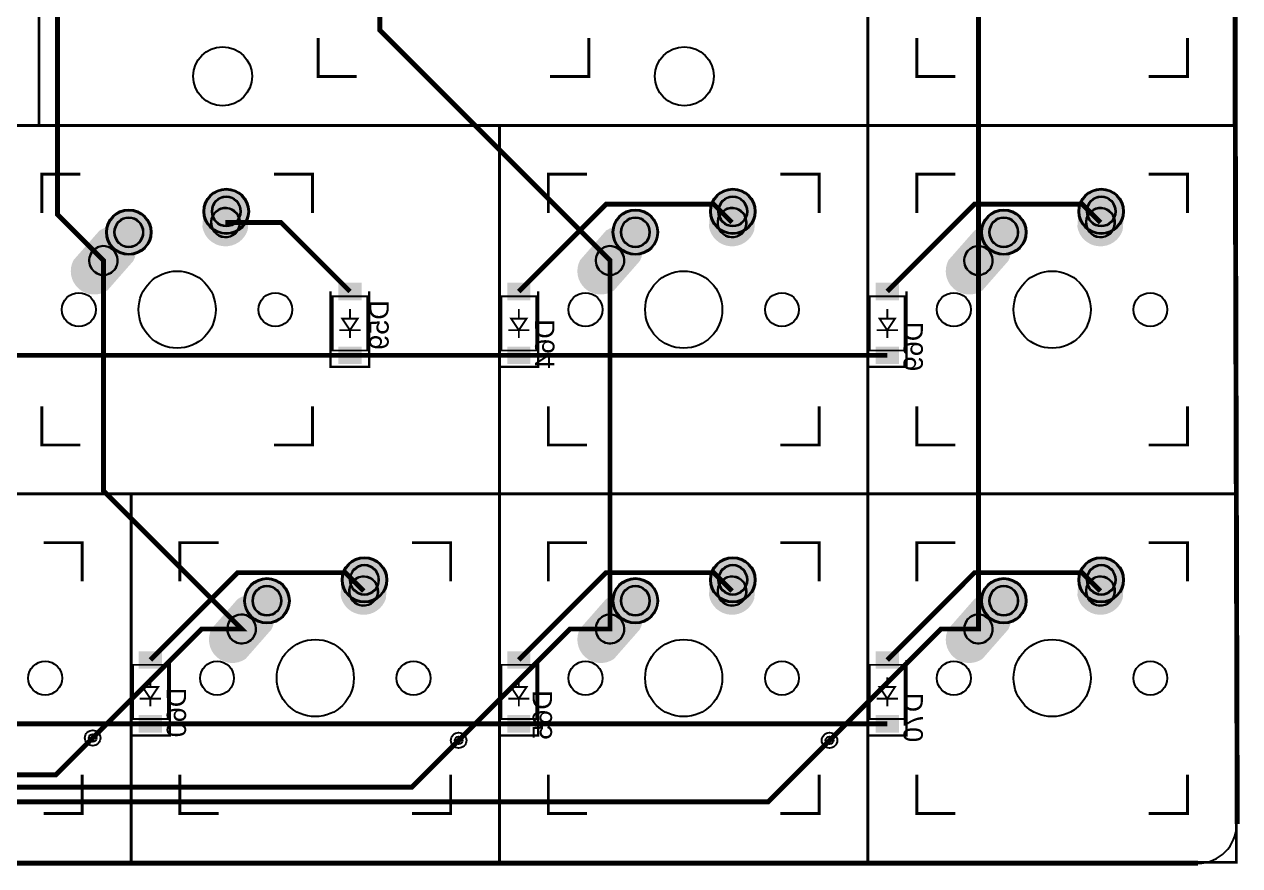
# Model space of a CAD drawing. Header units: millimetres. Extents: x 54 to 360, y -175 to -73.
# Drawn here: x 296.7 to 359.5, y -174.9 to -131.4 of the extents above; entities that cross this region are included whole.
import ezdxf

# ---------------------------------------------------------------- set-up
doc = ezdxf.new("R2010")
doc.units = ezdxf.units.MM
for name, color, linetype, true_color in [('BoardOutline', 7, 'Continuous', 0xff00ff), ('BottomLayer', 7, 'Continuous', 0x0000ff), ('BottomSilkLayer', 7, 'Continuous', 0x808000), ('BottomSolderMaskLayer', 7, 'Continuous', 0xaa00ff), ('Document', 7, 'Continuous', 0xffffff), ('Hole', 7, 'Continuous', 0x222222), ('Multi-Layer', 7, 'Continuous', 0xc0c0c0), ('TopLayer', 7, 'Continuous', 0xff0000), ('TopSolderMaskLayer', 7, 'Continuous', 0x800080)]:
    doc.layers.add(name, color=color, linetype=linetype, true_color=true_color)
doc.styles.get("Standard").update_dxf_attribs({"font": 'arial.ttf'})

msp = doc.modelspace()

# ---------------------------------------------------------------- hatches: boundary and pattern name
at = {"layer": 'BottomLayer'}
for points in [[(312.93054, -145.643346), (312.93054, -144.743424), (314.13068999999996, -144.743424), (314.13068999999996, -145.643346)], [(321.66179, -145.643346), (321.66179, -144.743424), (322.86194, -144.743424), (322.86194, -145.643346)], [(340.71179, -145.643346), (340.71179, -144.743424), (341.91193999999996, -144.743424), (341.91193999999996, -145.643346)], [(312.93054, -148.94356800000003), (312.93054, -148.04339199999998), (314.13068999999996, -148.04339199999998), (314.13068999999996, -148.94356800000003)], [(321.66179, -148.94356800000003), (321.66179, -148.04339199999998), (322.86194, -148.04339199999998), (322.86194, -148.94356800000003)], [(340.71179, -148.94356800000003), (340.71179, -148.04339199999998), (341.91193999999996, -148.04339199999998), (341.91193999999996, -148.94356800000003)], [(302.61179, -164.693346), (302.61179, -163.793424), (303.81194, -163.793424), (303.81194, -164.693346)], [(321.66179, -164.693346), (321.66179, -163.793424), (322.86194, -163.793424), (322.86194, -164.693346)], [(340.71179, -164.693346), (340.71179, -163.793424), (341.91193999999996, -163.793424), (341.91193999999996, -164.693346)], [(302.61179, -167.993314), (302.61179, -167.093392), (303.81194, -167.093392), (303.81194, -167.993314)], [(321.66179, -167.993314), (321.66179, -167.093392), (322.86194, -167.093392), (322.86194, -167.993314)], [(340.71179, -167.993314), (340.71179, -167.093392), (341.91193999999996, -167.093392), (341.91193999999996, -167.993314)]]:
    msp.add_hatch(color=256, dxfattribs=at).paths.add_polyline_path(points)
at = {"layer": 'BottomSolderMaskLayer'}
for points in [[(305.957986, -141.050518, 1), (308.309518, -141.050518, 1)], [(332.151736, -141.050518, 1), (334.50326800000005, -141.050518, 1)], [(351.20173600000004, -141.050518, 1), (353.55326800000006, -141.050518, 1)], [(308.24588236882505, -142.0144016897339, -0.7853981633974483), (305.8999222015116, -141.85261899473002), (305.9413576311749, -141.24639831026613, -0.7853981633974483), (308.2873177984884, -141.40818100527)], [(334.43988636882506, -142.0144016897339, -0.7853981633974483), (332.0939262015116, -141.85261899473002), (332.13536163117493, -141.24639831026613, -0.7853981633974483), (334.4813217984884, -141.40818100527)], [(353.48988636882507, -142.0144016897339, -0.7853981633974483), (351.1439262015116, -141.85261899473002), (351.18536163117494, -141.24639831026613, -0.7853981633974483), (353.5313217984884, -141.40818100527)], [(300.917864, -142.130526, 1), (303.26939600000003, -142.130526, 1)], [(327.111868, -142.130526, 1), (329.46340000000004, -142.130526, 1)], [(346.16186799999997, -142.130526, 1), (348.5134, -142.130526, 1)], [(300.9880622126371, -145.13873540280954, -0.7853981633974483), (299.2377897937051, -143.5683057779776), (300.57944178736295, -142.04230059719046, -0.7853981633974483), (302.32971420629497, -143.6127302220224)], [(327.1818122126371, -145.13873540280954, -0.7853981633974483), (325.4315397937051, -143.5683057779776), (326.773191787363, -142.04230059719046, -0.7853981633974483), (328.523464206295, -143.6127302220224)], [(346.2318122126371, -145.13873540280954, -0.7853981633974483), (344.4815397937051, -143.5683057779776), (345.82319178736293, -142.04230059719046, -0.7853981633974483), (347.57346420629494, -143.6127302220224)], [(313.10199, -160.100518, 1), (315.453522, -160.100518, 1)], [(332.151736, -160.100518, 1), (334.50326800000005, -160.100518, 1)], [(351.20173600000004, -160.100518, 1), (353.55326800000006, -160.100518, 1)], [(315.38988636882505, -161.0644016897339, -0.7853981633974483), (313.04392620151157, -160.90261899473003), (313.0853616311749, -160.2963983102661, -0.7853981633974483), (315.4313217984884, -160.45818100526998)], [(334.43988636882506, -161.0644016897339, -0.7853981633974483), (332.0939262015116, -160.90261899473003), (332.13536163117493, -160.2963983102661, -0.7853981633974483), (334.4813217984884, -160.45818100526998)], [(353.48988636882507, -161.0644016897339, -0.7853981633974483), (351.1439262015116, -160.90261899473003), (351.18536163117494, -160.2963983102661, -0.7853981633974483), (353.5313217984884, -160.45818100526998)], [(308.061868, -161.180526, 1), (310.4134, -161.180526, 1)], [(327.111868, -161.180526, 1), (329.46340000000004, -161.180526, 1)], [(346.16186799999997, -161.180526, 1), (348.5134, -161.180526, 1)], [(308.1320662126371, -164.18873540280956, -0.7853981633974483), (306.38179379370507, -162.6183057779776), (307.72344578736295, -161.09230059719047, -0.7853981633974483), (309.47371820629496, -162.66273022202242)], [(327.1818122126371, -164.18873540280956, -0.7853981633974483), (325.4315397937051, -162.6183057779776), (326.773191787363, -161.09230059719047, -0.7853981633974483), (328.523464206295, -162.66273022202242)], [(346.2318122126371, -164.18873540280956, -0.7853981633974483), (344.4815397937051, -162.6183057779776), (345.82319178736293, -161.09230059719047, -0.7853981633974483), (347.57346420629494, -162.66273022202242)]]:
    msp.add_hatch(color=256, dxfattribs=at).paths.add_polyline_path(points)
at = {"layer": 'Multi-Layer'}
for points in [[(306.00878600000004, -141.050518, 1), (308.258718, -141.050518, 1)], [(332.20253600000007, -141.050518, 1), (334.452468, -141.050518, 1)], [(351.2525360000001, -141.050518, 1), (353.502468, -141.050518, 1)], [(308.1959204198098, -141.9978105603438, -0.7853981633974483), (305.95131951658425, -141.84301782839907), (305.9913195801902, -141.26298943965622, -0.7853981633974483), (308.2359204834157, -141.41778217160095)], [(334.3899244198098, -141.9978105603438, -0.7853981633974483), (332.14532351658426, -141.84301782839907), (332.1853235801902, -141.26298943965622, -0.7853981633974483), (334.42992448341573, -141.41778217160095)], [(353.4399244198098, -141.9978105603438, -0.7853981633974483), (351.19532351658427, -141.84301782839907), (351.2353235801902, -141.26298943965622, -0.7853981633974483), (353.47992448341574, -141.41778217160095)], [(300.96866400000005, -142.130526, 1), (303.218596, -142.130526, 1)], [(327.16266800000005, -142.130526, 1), (329.4126, -142.130526, 1)], [(346.212668, -142.130526, 1), (348.46259999999995, -142.130526, 1)], [(300.96605298802785, -145.07184331368404, -0.7853981633974483), (299.2914026221929, -143.56926547648794), (300.6014510119722, -142.10919268631596, -0.7853981633974483), (302.27610137780715, -143.61177052351206)], [(327.1598029880279, -145.07184331368404, -0.7853981633974483), (325.4851526221929, -143.56926547648794), (326.7952010119722, -142.10919268631596, -0.7853981633974483), (328.4698513778072, -143.61177052351206)], [(346.2098029880279, -145.07184331368404, -0.7853981633974483), (344.5351526221929, -143.56926547648794), (345.84520101197216, -142.10919268631596, -0.7853981633974483), (347.51985137780713, -143.61177052351206)], [(313.15279000000004, -160.100518, 1), (315.402722, -160.100518, 1)], [(332.20253600000007, -160.100518, 1), (334.452468, -160.100518, 1)], [(351.2525360000001, -160.100518, 1), (353.502468, -160.100518, 1)], [(315.3399244198098, -161.04781056034378, -0.7853981633974483), (313.09532351658424, -160.89301782839905), (313.1353235801902, -160.31298943965623, -0.7853981633974483), (315.3799244834157, -160.46778217160096)], [(334.3899244198098, -161.04781056034378, -0.7853981633974483), (332.14532351658426, -160.89301782839905), (332.1853235801902, -160.31298943965623, -0.7853981633974483), (334.42992448341573, -160.46778217160096)], [(353.4399244198098, -161.04781056034378, -0.7853981633974483), (351.19532351658427, -160.89301782839905), (351.2353235801902, -160.31298943965623, -0.7853981633974483), (353.47992448341574, -160.46778217160096)], [(308.11266800000004, -161.180526, 1), (310.3626, -161.180526, 1)], [(327.16266800000005, -161.180526, 1), (329.4126, -161.180526, 1)], [(346.212668, -161.180526, 1), (348.46259999999995, -161.180526, 1)], [(308.11005698802785, -164.12184331368405, -0.7853981633974483), (306.4354066221929, -162.61926547648795), (307.7454550119722, -161.15919268631595, -0.7853981633974483), (309.42010537780715, -162.66177052351205)], [(327.1598029880279, -164.12184331368405, -0.7853981633974483), (325.4851526221929, -162.61926547648795), (326.7952010119722, -161.15919268631595, -0.7853981633974483), (328.4698513778072, -162.66177052351205)], [(346.2098029880279, -164.12184331368405, -0.7853981633974483), (344.5351526221929, -162.61926547648795), (345.84520101197216, -161.15919268631595, -0.7853981633974483), (347.51985137780713, -162.66177052351205)]]:
    msp.add_hatch(color=256, dxfattribs=at).paths.add_polyline_path(points)
at = {"layer": 'TopSolderMaskLayer'}
for points in [[(305.957986, -141.050518, 1), (308.309518, -141.050518, 1)], [(332.151736, -141.050518, 1), (334.50326800000005, -141.050518, 1)], [(351.20173600000004, -141.050518, 1), (353.55326800000006, -141.050518, 1)], [(308.24588236882505, -142.0144016897339, -0.7853981633974483), (305.8999222015116, -141.85261899473002), (305.9413576311749, -141.24639831026613, -0.7853981633974483), (308.2873177984884, -141.40818100527)], [(334.43988636882506, -142.0144016897339, -0.7853981633974483), (332.0939262015116, -141.85261899473002), (332.13536163117493, -141.24639831026613, -0.7853981633974483), (334.4813217984884, -141.40818100527)], [(353.48988636882507, -142.0144016897339, -0.7853981633974483), (351.1439262015116, -141.85261899473002), (351.18536163117494, -141.24639831026613, -0.7853981633974483), (353.5313217984884, -141.40818100527)], [(300.917864, -142.130526, 1), (303.26939600000003, -142.130526, 1)], [(327.111868, -142.130526, 1), (329.46340000000004, -142.130526, 1)], [(346.16186799999997, -142.130526, 1), (348.5134, -142.130526, 1)], [(300.9880622126371, -145.13873540280954, -0.7853981633974483), (299.2377897937051, -143.5683057779776), (300.57944178736295, -142.04230059719046, -0.7853981633974483), (302.32971420629497, -143.6127302220224)], [(327.1818122126371, -145.13873540280954, -0.7853981633974483), (325.4315397937051, -143.5683057779776), (326.773191787363, -142.04230059719046, -0.7853981633974483), (328.523464206295, -143.6127302220224)], [(346.2318122126371, -145.13873540280954, -0.7853981633974483), (344.4815397937051, -143.5683057779776), (345.82319178736293, -142.04230059719046, -0.7853981633974483), (347.57346420629494, -143.6127302220224)], [(313.10199, -160.100518, 1), (315.453522, -160.100518, 1)], [(332.151736, -160.100518, 1), (334.50326800000005, -160.100518, 1)], [(351.20173600000004, -160.100518, 1), (353.55326800000006, -160.100518, 1)], [(315.38988636882505, -161.0644016897339, -0.7853981633974483), (313.04392620151157, -160.90261899473003), (313.0853616311749, -160.2963983102661, -0.7853981633974483), (315.4313217984884, -160.45818100526998)], [(334.43988636882506, -161.0644016897339, -0.7853981633974483), (332.0939262015116, -160.90261899473003), (332.13536163117493, -160.2963983102661, -0.7853981633974483), (334.4813217984884, -160.45818100526998)], [(353.48988636882507, -161.0644016897339, -0.7853981633974483), (351.1439262015116, -160.90261899473003), (351.18536163117494, -160.2963983102661, -0.7853981633974483), (353.5313217984884, -160.45818100526998)], [(308.061868, -161.180526, 1), (310.4134, -161.180526, 1)], [(327.111868, -161.180526, 1), (329.46340000000004, -161.180526, 1)], [(346.16186799999997, -161.180526, 1), (348.5134, -161.180526, 1)], [(308.1320662126371, -164.18873540280956, -0.7853981633974483), (306.38179379370507, -162.6183057779776), (307.72344578736295, -161.09230059719047, -0.7853981633974483), (309.47371820629496, -162.66273022202242)], [(327.1818122126371, -164.18873540280956, -0.7853981633974483), (325.4315397937051, -162.6183057779776), (326.773191787363, -161.09230059719047, -0.7853981633974483), (328.523464206295, -162.66273022202242)], [(346.2318122126371, -164.18873540280956, -0.7853981633974483), (344.4815397937051, -162.6183057779776), (345.82319178736293, -161.09230059719047, -0.7853981633974483), (347.57346420629494, -162.66273022202242)]]:
    msp.add_hatch(color=256, dxfattribs=at).paths.add_polyline_path(points)

# ---------------------------------------------------------------- linework, layer by layer
at = {"layer": 'BoardOutline', "const_width": 0.254}
for points in [[(359.156, -81.534), (359.41, -172.72)], [(357.378, -174.752), (56.896, -174.752)]]:
    msp.add_lwpolyline(points, dxfattribs=at)
at = {"layer": 'BoardOutline'}
msp.add_arc((357.378, -172.752004), 1.9999959999999999, 270, 0, dxfattribs=at)
at = {"layer": 'BottomLayer', "const_width": 0.254}
for points in [[(333.287624, -141.6304), (332.335632, -140.678408), (326.776842, -140.678408), (322.26173800000004, -145.19351200000003)], [(352.337624, -141.6304), (351.385632, -140.678408), (345.826842, -140.678408), (341.31173800000005, -145.19351200000003)], [(307.09362, -141.6304), (309.96763, -141.6304), (313.53074200000003, -145.19351200000003)], [(227.202492, -150.748746), (229.39324200000001, -148.557996), (229.39324200000001, -148.49348), (248.44324200000003, -148.49348), (267.493242, -148.49348), (286.543242, -148.49348), (313.53074200000003, -148.49348), (322.26173800000004, -148.49348), (341.31173800000005, -148.49348)], [(314.237624, -160.68040000000002), (313.28563199999996, -159.728408), (307.726842, -159.728408), (303.211992, -164.243512)], [(333.287624, -160.68040000000002), (332.335632, -159.728408), (326.776842, -159.728408), (322.26173800000004, -164.243512)], [(352.337624, -160.68040000000002), (351.385632, -159.728408), (345.826842, -159.728408), (341.31173800000005, -164.243512)], [(246.061992, -167.54348000000002), (246.29237, -167.77385800000002), (254.634746, -167.77385800000002), (254.73380600000002, -167.674544), (264.980674, -167.674544), (265.11199200000004, -167.54348000000002), (338.544916, -167.54348000000002), (341.31173800000005, -167.54348000000002)], [(223.531938, -168.83126000000001), (223.531938, -169.835068), (226.416616, -172.71974600000001), (230.75849200000002, -172.71974600000001), (231.90149200000002, -172.71974600000001), (234.56849200000002, -170.052746), (237.108492, -170.052746), (242.18849200000002, -170.052746), (243.71249200000003, -171.576746), (282.955492, -171.576746), (335.152238, -171.576746), (338.327238, -168.401746)], [(224.332038, -168.83126000000001), (224.332038, -169.835068), (226.58146200000002, -172.084746), (230.75849200000002, -172.084746), (231.64749200000003, -172.084746), (234.314492, -169.41774600000002), (237.61649200000002, -169.41774600000002), (242.56949200000003, -169.41774600000002), (243.96649200000002, -170.814746), (257.04749200000003, -170.814746), (316.73749200000003, -170.814746), (319.150238, -168.401746)], [(225.132138, -168.83126000000001), (225.132138, -169.835068), (226.74656199999998, -171.449746), (230.50449200000003, -171.449746), (231.393492, -171.449746), (234.060492, -168.782746), (238.124492, -168.782746), (242.82349200000002, -168.782746), (244.220492, -170.179746), (279.01849200000004, -170.179746), (298.322492, -170.179746), (300.22749200000004, -168.27474600000002)]]:
    msp.add_lwpolyline(points, dxfattribs=at)
at = {"layer": 'BottomSilkLayer', "const_width": 0.119888}
for points in [[(314.53074, -145.19351200000003), (314.53074, -149.093428), (312.53074399999997, -149.093428), (312.53074399999997, -145.19351200000003)], [(323.261736, -145.19351200000003), (323.261736, -149.093428), (321.26174, -149.093428), (321.26174, -145.19351200000003)], [(342.311736, -145.19351200000003), (342.311736, -149.093428), (340.31174, -149.093428), (340.31174, -145.19351200000003)], [(304.21199, -164.243512), (304.21199, -168.143428), (302.211994, -168.143428), (302.211994, -164.243512)], [(323.261736, -164.243512), (323.261736, -168.143428), (321.26174, -168.143428), (321.26174, -164.243512)], [(342.311736, -164.243512), (342.311736, -168.143428), (340.31174, -168.143428), (340.31174, -164.243512)]]:
    msp.add_lwpolyline(points, dxfattribs=at)
at = {"layer": 'BottomSolderMaskLayer'}
for points in [[(307.1336192650711, -140.28224823165502), (307.13388473492887, -140.28224823165502)], [(333.3273692650711, -140.28224823165502), (333.3276347349289, -140.28224823165502)], [(352.37736926507114, -140.28224823165502), (352.3776347349289, -140.28224823165502)], [(302.0934972650711, -141.362256231655), (302.0937627349289, -141.362256231655)], [(328.2875012650711, -141.362256231655), (328.28776673492894, -141.362256231655)], [(347.33750126507107, -141.362256231655), (347.3377667349289, -141.362256231655)], [(306.33397068796745, -141.68291986181654), (306.33397068796745, -141.68265439195878)], [(307.1336192650711, -141.818787768345), (307.13388473492887, -141.818787768345)], [(307.8532693120325, -141.57814560804124), (307.8532693120325, -141.57788013818347)], [(332.52797468796746, -141.68291986181654), (332.52797468796746, -141.68265439195878)], [(333.3273692650711, -141.818787768345), (333.3276347349289, -141.818787768345)], [(334.04727331203253, -141.57814560804124), (334.04727331203253, -141.57788013818347)], [(351.57797468796747, -141.68291986181654), (351.57797468796747, -141.68265439195878)], [(352.37736926507114, -141.818787768345), (352.3776347349289, -141.818787768345)], [(353.09727331203254, -141.57814560804124), (353.09727331203254, -141.57788013818347)], [(300.22334955217735, -143.08787384874253), (300.2235056286746, -143.0876614728563)], [(302.0934972650711, -142.898795768345), (302.0937627349289, -142.898795768345)], [(326.4170995521773, -143.08787384874253), (326.4172556286746, -143.0876614728563)], [(328.2875012650711, -142.898795768345), (328.28776673492894, -142.898795768345)], [(345.46709955217733, -143.08787384874253), (345.4672556286746, -143.0876614728563)], [(347.33750126507107, -142.898795768345), (347.3377667349289, -142.898795768345)], [(301.3439983713254, -144.0933745271437), (301.3441544478227, -144.09316215125747)], [(327.5377483713254, -144.0933745271437), (327.53790444782265, -144.09316215125747)], [(346.5877483713254, -144.0933745271437), (346.58790444782267, -144.09316215125747)], [(314.2776232650711, -159.332248231655), (314.27788873492887, -159.332248231655)], [(333.3273692650711, -159.332248231655), (333.3276347349289, -159.332248231655)], [(352.37736926507114, -159.332248231655), (352.3776347349289, -159.332248231655)], [(309.2375012650711, -160.412256231655), (309.2377667349289, -160.412256231655)], [(313.47797468796745, -160.73291986181655), (313.47797468796745, -160.7326543919588)], [(314.2776232650711, -160.868787768345), (314.27788873492887, -160.868787768345)], [(314.9972733120325, -160.62814560804125), (314.9972733120325, -160.62788013818349)], [(328.2875012650711, -160.412256231655), (328.28776673492894, -160.412256231655)], [(332.52797468796746, -160.73291986181655), (332.52797468796746, -160.7326543919588)], [(333.3273692650711, -160.868787768345), (333.3276347349289, -160.868787768345)], [(334.04727331203253, -160.62814560804125), (334.04727331203253, -160.62788013818349)], [(347.33750126507107, -160.412256231655), (347.3377667349289, -160.412256231655)], [(351.57797468796747, -160.73291986181655), (351.57797468796747, -160.7326543919588)], [(352.37736926507114, -160.868787768345), (352.3776347349289, -160.868787768345)], [(353.09727331203254, -160.62814560804125), (353.09727331203254, -160.62788013818349)], [(307.36735355217735, -162.13787384874254), (307.3675096286746, -162.1376614728563)], [(309.2375012650711, -161.94879576834498), (309.2377667349289, -161.94879576834498)], [(326.4170995521773, -162.13787384874254), (326.4172556286746, -162.1376614728563)], [(328.2875012650711, -161.94879576834498), (328.28776673492894, -161.94879576834498)], [(345.46709955217733, -162.13787384874254), (345.4672556286746, -162.1376614728563)], [(347.33750126507107, -161.94879576834498), (347.3377667349289, -161.94879576834498)], [(308.4880023713254, -163.14337452714372), (308.4881584478227, -163.14316215125748)], [(327.5377483713254, -163.14337452714372), (327.53790444782265, -163.14316215125748)], [(346.5877483713254, -163.14337452714372), (346.58790444782267, -163.14316215125748)]]:
    msp.add_lwpolyline(points, close=True, dxfattribs=at)
for centre in [(307.133752, -141.050518), (333.32750200000004, -141.050518), (352.37750200000005, -141.050518), (302.09363, -142.130526), (328.287634, -142.130526), (347.337634, -142.130526), (314.277756, -160.100518), (333.32750200000004, -160.100518), (352.37750200000005, -160.100518), (309.237634, -161.180526), (328.287634, -161.180526), (347.337634, -161.180526)]:
    msp.add_circle(centre, 1.1757659999999999, dxfattribs=at)
for centre, radius, start, end in [((307.13388473492887, -141.050518), 0.7682697683449988, 90, 270), ((307.1336192650711, -141.050518), 0.7682697683449988, 270, 90), ((333.3276347349289, -141.050518), 0.7682697683449988, 90, 270), ((333.3273692650711, -141.050518), 0.7682697683449988, 270, 90), ((352.3776347349289, -141.050518), 0.7682697683449988, 90, 270), ((352.37736926507114, -141.050518), 0.7682697683449988, 270, 90), ((302.0937627349289, -142.130526), 0.7682697683449988, 90, 270), ((302.0934972650711, -142.130526), 0.7682697683449988, 270, 90), ((307.09362, -141.6305327349289), 0.7614535365569212, 356.055, 176.055), ((328.28776673492894, -142.130526), 0.7682697683449988, 90, 270), ((328.2875012650711, -142.130526), 0.7682697683449988, 270, 90), ((333.287624, -141.6305327349289), 0.7614535365569212, 356.055, 176.055), ((347.3377667349289, -142.130526), 0.7682697683449988, 90, 270), ((347.33750126507107, -142.130526), 0.7682697683449988, 270, 90), ((352.337624, -141.6305327349289), 0.7614535365569212, 356.055, 176.055), ((307.09362, -141.63026726507113), 0.7614535365569212, 176.055, 356.055), ((333.287624, -141.63026726507113), 0.7614535365569212, 176.055, 356.055), ((352.337624, -141.63026726507113), 0.7614535365569212, 176.055, 356.055), ((300.78383003824865, -143.59041181205689), 0.7528089714733732, 138.1, 318.1), ((300.7836739617514, -143.59062418794312), 0.7528089714733732, 318.1, 138.1), ((326.9775800382486, -143.59041181205689), 0.7528089714733732, 138.1, 318.1), ((326.97742396175136, -143.59062418794312), 0.7528089714733732, 318.1, 138.1), ((346.02758003824863, -143.59041181205689), 0.7528089714733732, 138.1, 318.1), ((346.02742396175137, -143.59062418794312), 0.7528089714733732, 318.1, 138.1), ((314.27788873492887, -160.100518), 0.7682697683449988, 90, 270), ((314.2776232650711, -160.100518), 0.7682697683449988, 270, 90), ((333.3276347349289, -160.100518), 0.7682697683449988, 90, 270), ((333.3273692650711, -160.100518), 0.7682697683449988, 270, 90), ((352.3776347349289, -160.100518), 0.7682697683449988, 90, 270), ((352.37736926507114, -160.100518), 0.7682697683449988, 270, 90), ((314.237624, -160.6805327349289), 0.7614535365569212, 356.055, 176.055), ((333.287624, -160.6805327349289), 0.7614535365569212, 356.055, 176.055), ((352.337624, -160.6805327349289), 0.7614535365569212, 356.055, 176.055), ((309.2377667349289, -161.180526), 0.7682697683449988, 90, 270), ((309.2375012650711, -161.180526), 0.7682697683449988, 270, 90), ((314.237624, -160.68026726507114), 0.7614535365569212, 176.055, 356.055), ((328.28776673492894, -161.180526), 0.7682697683449988, 90, 270), ((328.2875012650711, -161.180526), 0.7682697683449988, 270, 90), ((333.287624, -160.68026726507114), 0.7614535365569212, 176.055, 356.055), ((347.3377667349289, -161.180526), 0.7682697683449988, 90, 270), ((347.33750126507107, -161.180526), 0.7682697683449988, 270, 90), ((352.337624, -160.68026726507114), 0.7614535365569212, 176.055, 356.055), ((307.92783403824865, -162.6404118120569), 0.7528089714733732, 138.1, 318.1), ((307.9276779617514, -162.64062418794313), 0.7528089714733732, 318.1, 138.1), ((326.9775800382486, -162.6404118120569), 0.7528089714733732, 138.1, 318.1), ((326.97742396175136, -162.64062418794313), 0.7528089714733732, 318.1, 138.1), ((346.02758003824863, -162.6404118120569), 0.7528089714733732, 138.1, 318.1), ((346.02742396175137, -162.64062418794313), 0.7528089714733732, 318.1, 138.1)]:
    msp.add_arc(centre, radius, start, end, dxfattribs=at)
at = {"layer": 'Document'}
for points, const_width in [([(278.399748, -117.555264), (297.449748, -117.555264), (297.449748, -136.605264), (278.399748, -136.605264), (278.399748, -117.555264)], 0.150114), ([(297.448478, -117.555264), (340.310724, -117.555264), (340.310724, -136.605264), (297.448478, -136.605264), (297.448478, -117.555264)], 0.150114), ([(340.31250200000005, -117.555264), (359.362502, -117.555264), (359.362502, -136.605264), (340.31250200000005, -136.605264), (340.31250200000005, -117.555264)], 0.150114), ([(287.925002, -136.60551800000002), (321.26250200000004, -136.60551800000002), (321.26250200000004, -155.655518), (287.925002, -155.655518), (287.925002, -136.60551800000002)], 0.150114), ([(321.262756, -136.60551800000002), (340.31250200000005, -136.60551800000002), (340.31250200000005, -155.655518), (321.262756, -155.655518), (321.262756, -136.60551800000002)], 0.150114), ([(340.31250200000005, -136.60551800000002), (359.362502, -136.60551800000002), (359.362502, -155.655518), (340.31250200000005, -155.655518), (340.31250200000005, -136.60551800000002)], 0.150114), ([(314.430664, -145.443448), (312.630566, -145.443448), (312.630566, -148.24354399999999), (314.430664, -148.24354399999999), (314.430664, -145.443448)], 0.10007600000000001), ([(323.16191399999997, -145.443448), (321.361816, -145.443448), (321.361816, -148.24354399999999), (323.16191399999997, -148.24354399999999), (323.16191399999997, -145.443448)], 0.10007600000000001), ([(342.211914, -145.443448), (340.411816, -145.443448), (340.411816, -148.24354399999999), (342.211914, -148.24354399999999), (342.211914, -145.443448)], 0.10007600000000001), ([(313.93053799999996, -146.59356), (313.130692, -146.59356), (313.53074200000003, -147.19350799999998), (313.93053799999996, -146.59356)], 0.10007600000000001), ([(322.661788, -146.59356), (321.861942, -146.59356), (322.26173800000004, -147.19350799999998), (322.661788, -146.59356)], 0.10007600000000001), ([(341.71178799999996, -146.59356), (340.911942, -146.59356), (341.31173800000005, -147.19350799999998), (341.71178799999996, -146.59356)], 0.10007600000000001), ([(283.162756, -155.655518), (302.212756, -155.655518), (302.212756, -174.705518), (283.162756, -174.705518), (283.162756, -155.655518)], 0.150114), ([(302.212756, -155.655518), (321.262756, -155.655518), (321.262756, -174.705518), (302.212756, -174.705518), (302.212756, -155.655518)], 0.150114), ([(321.262756, -155.655518), (340.31250200000005, -155.655518), (340.31250200000005, -174.705518), (321.262756, -174.705518), (321.262756, -155.655518)], 0.150114), ([(340.31250200000005, -155.655518), (359.362502, -155.655518), (359.362502, -174.705518), (340.31250200000005, -174.705518), (340.31250200000005, -155.655518)], 0.150114), ([(304.111914, -164.493448), (302.31181599999996, -164.493448), (302.31181599999996, -167.29329), (304.111914, -167.29329), (304.111914, -164.493448)], 0.10007600000000001), ([(323.16191399999997, -164.493448), (321.361816, -164.493448), (321.361816, -167.29329), (323.16191399999997, -167.29329), (323.16191399999997, -164.493448)], 0.10007600000000001), ([(342.211914, -164.493448), (340.411816, -164.493448), (340.411816, -167.29329), (342.211914, -167.29329), (342.211914, -164.493448)], 0.10007600000000001), ([(303.611788, -165.643306), (302.811942, -165.643306), (303.211992, -166.243508), (303.611788, -165.643306)], 0.10007600000000001), ([(322.661788, -165.643306), (321.861942, -165.643306), (322.26173800000004, -166.243508), (322.661788, -165.643306)], 0.10007600000000001), ([(341.71178799999996, -165.643306), (340.911942, -165.643306), (341.31173800000005, -166.243508), (341.71178799999996, -165.643306)], 0.10007600000000001)]:
    msp.add_lwpolyline(points, close=True, dxfattribs=dict(at, const_width=const_width))
for points, const_width in [([(311.879742, -132.080254), (311.879742, -134.08025), (313.87973800000003, -134.08025)], 0.150114), ([(323.87971799999997, -134.08025), (325.879714, -134.08025), (325.879714, -132.080254)], 0.150114), ([(342.837516, -132.080254), (342.837516, -134.08025), (344.837512, -134.08025)], 0.150114), ([(354.837492, -134.08025), (356.837488, -134.08025), (356.837488, -132.080254)], 0.150114), ([(299.59376199999997, -139.13053200000002), (297.59376599999996, -139.13053200000002), (297.59376599999996, -141.130528)], 0.150114), ([(309.593742, -139.13053200000002), (311.59373800000003, -139.13053200000002), (311.59373800000003, -141.130528)], 0.150114), ([(325.787512, -139.13053200000002), (323.787516, -139.13053200000002), (323.787516, -141.130528)], 0.150114), ([(335.78749200000004, -139.13053200000002), (337.787488, -139.13053200000002), (337.787488, -141.130528)], 0.150114), ([(344.837512, -139.13053200000002), (342.837516, -139.13053200000002), (342.837516, -141.130528)], 0.150114), ([(354.837492, -139.13053200000002), (356.837488, -139.13053200000002), (356.837488, -141.130528)], 0.150114), ([(313.53074200000003, -146.59356), (313.53074200000003, -146.093434)], 0.10007600000000001), ([(322.26173800000004, -146.59356), (322.26173800000004, -146.093434)], 0.10007600000000001), ([(341.31173800000005, -146.59356), (341.31173800000005, -146.093434)], 0.10007600000000001), ([(314.080652, -147.19350799999998), (313.53074200000003, -147.19350799999998), (312.98057800000004, -147.19350799999998)], 0.10007600000000001), ([(313.53074200000003, -147.593558), (313.53074200000003, -147.19350799999998)], 0.10007600000000001), ([(322.81190200000003, -147.19350799999998), (322.26173800000004, -147.19350799999998), (321.711828, -147.19350799999998)], 0.10007600000000001), ([(322.26173800000004, -147.593558), (322.26173800000004, -147.19350799999998)], 0.10007600000000001), ([(341.861902, -147.19350799999998), (341.31173800000005, -147.19350799999998), (340.76182800000004, -147.19350799999998)], 0.10007600000000001), ([(341.31173800000005, -147.593558), (341.31173800000005, -147.19350799999998)], 0.10007600000000001), ([(297.59376599999996, -151.130508), (297.59376599999996, -153.130504), (299.59376199999997, -153.130504)], 0.150114), ([(309.593742, -153.130504), (311.59373800000003, -153.130504), (311.59373800000003, -151.130508)], 0.150114), ([(323.787516, -151.130508), (323.787516, -153.130504), (325.787512, -153.130504)], 0.150114), ([(335.78749200000004, -153.130504), (337.787488, -153.130504), (337.787488, -151.130508)], 0.150114), ([(342.837516, -151.130508), (342.837516, -153.130504), (344.837512, -153.130504)], 0.150114), ([(354.837492, -153.130504), (356.837488, -153.130504), (356.837488, -151.130508)], 0.150114), ([(297.687746, -158.180532), (299.687742, -158.180532), (299.687742, -160.18052799999998)], 0.150114), ([(306.73776599999997, -158.180532), (304.73777, -158.180532), (304.73777, -160.18052799999998)], 0.150114), ([(316.737746, -158.180532), (318.737742, -158.180532), (318.737742, -160.18052799999998)], 0.150114), ([(325.787512, -158.180532), (323.787516, -158.180532), (323.787516, -160.18052799999998)], 0.150114), ([(335.78749200000004, -158.180532), (337.787488, -158.180532), (337.787488, -160.18052799999998)], 0.150114), ([(344.837512, -158.180532), (342.837516, -158.180532), (342.837516, -160.18052799999998)], 0.150114), ([(354.837492, -158.180532), (356.837488, -158.180532), (356.837488, -160.18052799999998)], 0.150114), ([(303.211992, -165.643306), (303.211992, -165.143434)], 0.10007600000000001), ([(322.26173800000004, -165.643306), (322.26173800000004, -165.143434)], 0.10007600000000001), ([(341.31173800000005, -165.643306), (341.31173800000005, -165.143434)], 0.10007600000000001), ([(303.761902, -166.243508), (303.211992, -166.243508), (302.661828, -166.243508)], 0.10007600000000001), ([(303.211992, -166.643304), (303.211992, -166.243508)], 0.10007600000000001), ([(322.81190200000003, -166.243508), (322.26173800000004, -166.243508), (321.711828, -166.243508)], 0.10007600000000001), ([(322.26173800000004, -166.643304), (322.26173800000004, -166.243508)], 0.10007600000000001), ([(341.861902, -166.243508), (341.31173800000005, -166.243508), (340.76182800000004, -166.243508)], 0.10007600000000001), ([(341.31173800000005, -166.643304), (341.31173800000005, -166.243508)], 0.10007600000000001), ([(297.687746, -172.18050399999998), (299.687742, -172.18050399999998), (299.687742, -170.180508)], 0.150114), ([(304.73777, -170.180508), (304.73777, -172.18050399999998), (306.73776599999997, -172.18050399999998)], 0.150114), ([(316.737746, -172.18050399999998), (318.737742, -172.18050399999998), (318.737742, -170.180508)], 0.150114), ([(323.787516, -170.180508), (323.787516, -172.18050399999998), (325.787512, -172.18050399999998)], 0.150114), ([(335.78749200000004, -172.18050399999998), (337.787488, -172.18050399999998), (337.787488, -170.180508)], 0.150114), ([(342.837516, -170.180508), (342.837516, -172.18050399999998), (344.837512, -172.18050399999998)], 0.150114), ([(354.837492, -172.18050399999998), (356.837488, -172.18050399999998), (356.837488, -170.180508)], 0.150114)]:
    msp.add_lwpolyline(points, dxfattribs=dict(at, const_width=const_width))
at = {"layer": 'Hole'}
for centre in [(300.22749200000004, -168.27474600000002), (319.150238, -168.401746), (338.327238, -168.401746)]:
    msp.add_circle(centre, 0.19989800000000002, dxfattribs=at)
at = {"layer": 'Multi-Layer'}
for points in [[(307.133625, -140.31544200000002), (307.133879, -140.31544200000002)], [(333.327375, -140.31544200000002), (333.327629, -140.31544200000002)], [(352.37737500000003, -140.31544200000002), (352.377629, -140.31544200000002)], [(302.093503, -141.39545), (302.093757, -141.39545)], [(328.287507, -141.39545), (328.28776100000005, -141.39545)], [(347.33750699999996, -141.39545), (347.33776100000006, -141.39545)], [(306.36028572432434, -141.6810993827329), (306.36028572432434, -141.6808453827329)], [(307.133625, -141.785594), (307.133879, -141.785594)], [(307.82695427567563, -141.5799546172671), (307.82695427567563, -141.57970061726712)], [(332.55428972432435, -141.6810993827329), (332.55428972432435, -141.6808453827329)], [(333.327375, -141.785594), (333.327629, -141.785594)], [(334.02095827567564, -141.5799546172671), (334.02095827567564, -141.57970061726712)], [(351.60428972432436, -141.6810993827329), (351.60428972432436, -141.6808453827329)], [(352.37737500000003, -141.785594), (352.377629, -141.785594)], [(353.07095827567565, -141.5799546172671), (353.07095827567565, -141.57970061726712)], [(300.2365502458426, -143.09971191645457), (300.2367026458426, -143.09950871645458)], [(302.093503, -142.865602), (302.093757, -142.865602)], [(326.4303002458426, -143.09971191645457), (326.43045264584265, -143.09950871645458)], [(328.287507, -142.865602), (328.28776100000005, -142.865602)], [(345.4803002458426, -143.09971191645457), (345.4804526458426, -143.09950871645458)], [(347.33750699999996, -142.865602), (347.33776100000006, -142.865602)], [(301.33080135415736, -144.08152728354543), (301.3309537541574, -144.08132408354544)], [(327.5245513541574, -144.08152728354543), (327.52470375415743, -144.08132408354544)], [(346.5745513541574, -144.08152728354543), (346.5747037541574, -144.08132408354544)], [(314.277629, -159.365442), (314.277883, -159.365442)], [(333.327375, -159.365442), (333.327629, -159.365442)], [(352.37737500000003, -159.365442), (352.377629, -159.365442)], [(309.237507, -160.44545), (309.23776100000003, -160.44545)], [(313.50428972432434, -160.7310993827329), (313.50428972432434, -160.7308453827329)], [(314.277629, -160.835594), (314.277883, -160.835594)], [(314.9709582756756, -160.62995461726712), (314.9709582756756, -160.6297006172671)], [(328.287507, -160.44545), (328.28776100000005, -160.44545)], [(332.55428972432435, -160.7310993827329), (332.55428972432435, -160.7308453827329)], [(333.327375, -160.835594), (333.327629, -160.835594)], [(334.02095827567564, -160.62995461726712), (334.02095827567564, -160.6297006172671)], [(347.33750699999996, -160.44545), (347.33776100000006, -160.44545)], [(351.60428972432436, -160.7310993827329), (351.60428972432436, -160.7308453827329)], [(352.37737500000003, -160.835594), (352.377629, -160.835594)], [(353.07095827567565, -160.62995461726712), (353.07095827567565, -160.6297006172671)], [(309.237507, -161.91560199999998), (309.23776100000003, -161.91560199999998)], [(328.287507, -161.91560199999998), (328.28776100000005, -161.91560199999998)], [(347.33750699999996, -161.91560199999998), (347.33776100000006, -161.91560199999998)], [(307.3805542458426, -162.14971191645458), (307.3807066458426, -162.14950871645456)], [(326.4303002458426, -162.14971191645458), (326.43045264584265, -162.14950871645456)], [(345.4803002458426, -162.14971191645458), (345.4804526458426, -162.14950871645456)], [(308.47480535415735, -163.13152728354544), (308.4749577541574, -163.13132408354542)], [(327.5245513541574, -163.13152728354544), (327.52470375415743, -163.13132408354542)], [(346.5745513541574, -163.13152728354544), (346.5747037541574, -163.13132408354542)]]:
    msp.add_lwpolyline(points, close=True, dxfattribs=at)
for centre, radius in [((306.941728, -134.065264), 1.524), ((330.817728, -134.065264), 1.524), ((307.133752, -141.050518), 1.1249660000000001), ((333.32750200000004, -141.050518), 1.1249660000000001), ((352.37750200000005, -141.050518), 1.1249660000000001), ((302.09363, -142.130526), 1.1249660000000001), ((328.287634, -142.130526), 1.1249660000000001), ((347.337634, -142.130526), 1.1249660000000001), ((304.59375200000005, -146.130518), 1.9939), ((330.787502, -146.130518), 1.9939), ((349.83750200000003, -146.130518), 1.9939), ((299.513752, -146.130518), 0.87503), ((309.67375200000004, -146.130518), 0.87503), ((325.70750200000003, -146.130518), 0.87503), ((335.86750200000006, -146.130518), 0.87503), ((344.75750200000004, -146.130518), 0.87503), ((354.917502, -146.130518), 0.87503), ((314.277756, -160.100518), 1.1249660000000001), ((333.32750200000004, -160.100518), 1.1249660000000001), ((352.37750200000005, -160.100518), 1.1249660000000001), ((309.237634, -161.180526), 1.1249660000000001), ((328.287634, -161.180526), 1.1249660000000001), ((347.337634, -161.180526), 1.1249660000000001), ((311.73775600000005, -165.180518), 1.9939), ((330.787502, -165.180518), 1.9939), ((349.83750200000003, -165.180518), 1.9939), ((297.767756, -165.180518), 0.87503), ((306.657756, -165.180518), 0.87503), ((316.81775600000003, -165.180518), 0.87503), ((325.70750200000003, -165.180518), 0.87503), ((335.86750200000006, -165.180518), 0.87503), ((344.75750200000004, -165.180518), 0.87503), ((354.917502, -165.180518), 0.87503), ((300.22749200000004, -168.27474600000002), 0.40005), ((319.150238, -168.401746), 0.40005), ((338.327238, -168.401746), 0.40005)]:
    msp.add_circle(centre, radius, dxfattribs=at)
for centre, start, end in [((307.133879, -141.050518), 90, 270), ((307.133625, -141.050518), 270, 90), ((333.327629, -141.050518), 90, 270), ((333.327375, -141.050518), 270, 90), ((352.377629, -141.050518), 90, 270), ((352.37737500000003, -141.050518), 270, 90), ((302.093757, -142.130526), 90, 270), ((302.093503, -142.130526), 270, 90), ((307.09362, -141.630527), 356.055, 176.055), ((328.28776100000005, -142.130526), 90, 270), ((328.287507, -142.130526), 270, 90), ((333.287624, -141.630527), 356.055, 176.055), ((347.33776100000006, -142.130526), 90, 270), ((347.33750699999996, -142.130526), 270, 90), ((352.337624, -141.630527), 356.055, 176.055), ((307.09362, -141.63027300000002), 176.055, 356.055), ((333.287624, -141.63027300000002), 176.055, 356.055), ((352.337624, -141.63027300000002), 176.055, 356.055), ((300.7838282, -143.5904164), 138.1, 318.1), ((300.78367579999997, -143.5906196), 318.1, 138.1), ((326.97757820000004, -143.5904164), 138.1, 318.1), ((326.9774258, -143.5906196), 318.1, 138.1), ((346.0275782, -143.5904164), 138.1, 318.1), ((346.0274258, -143.5906196), 318.1, 138.1), ((314.277883, -160.100518), 90, 270), ((314.277629, -160.100518), 270, 90), ((333.327629, -160.100518), 90, 270), ((333.327375, -160.100518), 270, 90), ((352.377629, -160.100518), 90, 270), ((352.37737500000003, -160.100518), 270, 90), ((314.237624, -160.680527), 356.055, 176.055), ((333.287624, -160.680527), 356.055, 176.055), ((352.337624, -160.680527), 356.055, 176.055), ((309.23776100000003, -161.180526), 90, 270), ((309.237507, -161.180526), 270, 90), ((314.237624, -160.680273), 176.055, 356.055), ((328.28776100000005, -161.180526), 90, 270), ((328.287507, -161.180526), 270, 90), ((333.287624, -160.680273), 176.055, 356.055), ((347.33776100000006, -161.180526), 90, 270), ((347.33750699999996, -161.180526), 270, 90), ((352.337624, -160.680273), 176.055, 356.055), ((307.92767979999996, -162.6406196), 318.1, 138.1), ((326.9774258, -162.6406196), 318.1, 138.1), ((346.0274258, -162.6406196), 318.1, 138.1), ((307.9278322, -162.6404164), 138.1, 318.1), ((326.97757820000004, -162.6404164), 138.1, 318.1), ((346.0275782, -162.6404164), 138.1, 318.1)]:
    msp.add_arc(centre, 0.7350760000000001, start, end, dxfattribs=at)
at = {"layer": 'TopLayer', "const_width": 0.254}
for points in [[(288.87775600000003, -86.440518), (288.87775600000003, -95.965518), (298.402756, -105.490264), (298.402756, -141.209522), (300.78375200000005, -143.590518), (300.78375200000005, -155.49651400000002), (307.92775600000004, -162.64051800000001), (305.86172000000005, -162.64051800000001), (300.22749200000004, -168.27474600000002)], [(317.452756, -86.440518), (317.452756, -100.728526), (322.214748, -105.490264), (322.214748, -117.39524399999999), (315.069728, -124.540264), (315.069728, -131.68249), (326.977502, -143.590518), (326.977502, -162.64051800000001), (324.911466, -162.64051800000001), (319.150238, -168.401746)], [(346.027502, -86.440518), (346.027502, -105.490264), (346.027502, -162.64051800000001), (344.08846600000004, -162.64051800000001), (338.327238, -168.401746)]]:
    msp.add_lwpolyline(points, dxfattribs=at)
at = {"layer": 'TopSolderMaskLayer'}
for points in [[(307.1336192650711, -140.28224823165502), (307.13388473492887, -140.28224823165502)], [(333.3273692650711, -140.28224823165502), (333.3276347349289, -140.28224823165502)], [(352.37736926507114, -140.28224823165502), (352.3776347349289, -140.28224823165502)], [(302.0934972650711, -141.362256231655), (302.0937627349289, -141.362256231655)], [(328.2875012650711, -141.362256231655), (328.28776673492894, -141.362256231655)], [(347.33750126507107, -141.362256231655), (347.3377667349289, -141.362256231655)], [(306.33397068796745, -141.68291986181654), (306.33397068796745, -141.68265439195878)], [(307.1336192650711, -141.818787768345), (307.13388473492887, -141.818787768345)], [(307.8532693120325, -141.57814560804124), (307.8532693120325, -141.57788013818347)], [(332.52797468796746, -141.68291986181654), (332.52797468796746, -141.68265439195878)], [(333.3273692650711, -141.818787768345), (333.3276347349289, -141.818787768345)], [(334.04727331203253, -141.57814560804124), (334.04727331203253, -141.57788013818347)], [(351.57797468796747, -141.68291986181654), (351.57797468796747, -141.68265439195878)], [(352.37736926507114, -141.818787768345), (352.3776347349289, -141.818787768345)], [(353.09727331203254, -141.57814560804124), (353.09727331203254, -141.57788013818347)], [(300.22334955217735, -143.08787384874253), (300.2235056286746, -143.0876614728563)], [(302.0934972650711, -142.898795768345), (302.0937627349289, -142.898795768345)], [(326.4170995521773, -143.08787384874253), (326.4172556286746, -143.0876614728563)], [(328.2875012650711, -142.898795768345), (328.28776673492894, -142.898795768345)], [(345.46709955217733, -143.08787384874253), (345.4672556286746, -143.0876614728563)], [(347.33750126507107, -142.898795768345), (347.3377667349289, -142.898795768345)], [(301.3439983713254, -144.0933745271437), (301.3441544478227, -144.09316215125747)], [(327.5377483713254, -144.0933745271437), (327.53790444782265, -144.09316215125747)], [(346.5877483713254, -144.0933745271437), (346.58790444782267, -144.09316215125747)], [(314.2776232650711, -159.332248231655), (314.27788873492887, -159.332248231655)], [(333.3273692650711, -159.332248231655), (333.3276347349289, -159.332248231655)], [(352.37736926507114, -159.332248231655), (352.3776347349289, -159.332248231655)], [(309.2375012650711, -160.412256231655), (309.2377667349289, -160.412256231655)], [(313.47797468796745, -160.73291986181655), (313.47797468796745, -160.7326543919588)], [(314.2776232650711, -160.868787768345), (314.27788873492887, -160.868787768345)], [(314.9972733120325, -160.62814560804125), (314.9972733120325, -160.62788013818349)], [(328.2875012650711, -160.412256231655), (328.28776673492894, -160.412256231655)], [(332.52797468796746, -160.73291986181655), (332.52797468796746, -160.7326543919588)], [(333.3273692650711, -160.868787768345), (333.3276347349289, -160.868787768345)], [(334.04727331203253, -160.62814560804125), (334.04727331203253, -160.62788013818349)], [(347.33750126507107, -160.412256231655), (347.3377667349289, -160.412256231655)], [(351.57797468796747, -160.73291986181655), (351.57797468796747, -160.7326543919588)], [(352.37736926507114, -160.868787768345), (352.3776347349289, -160.868787768345)], [(353.09727331203254, -160.62814560804125), (353.09727331203254, -160.62788013818349)], [(307.36735355217735, -162.13787384874254), (307.3675096286746, -162.1376614728563)], [(309.2375012650711, -161.94879576834498), (309.2377667349289, -161.94879576834498)], [(326.4170995521773, -162.13787384874254), (326.4172556286746, -162.1376614728563)], [(328.2875012650711, -161.94879576834498), (328.28776673492894, -161.94879576834498)], [(345.46709955217733, -162.13787384874254), (345.4672556286746, -162.1376614728563)], [(347.33750126507107, -161.94879576834498), (347.3377667349289, -161.94879576834498)], [(308.4880023713254, -163.14337452714372), (308.4881584478227, -163.14316215125748)], [(327.5377483713254, -163.14337452714372), (327.53790444782265, -163.14316215125748)], [(346.5877483713254, -163.14337452714372), (346.58790444782267, -163.14316215125748)]]:
    msp.add_lwpolyline(points, close=True, dxfattribs=at)
for centre in [(307.133752, -141.050518), (333.32750200000004, -141.050518), (352.37750200000005, -141.050518), (302.09363, -142.130526), (328.287634, -142.130526), (347.337634, -142.130526), (314.277756, -160.100518), (333.32750200000004, -160.100518), (352.37750200000005, -160.100518), (309.237634, -161.180526), (328.287634, -161.180526), (347.337634, -161.180526)]:
    msp.add_circle(centre, 1.1757659999999999, dxfattribs=at)
for centre, radius, start, end in [((307.13388473492887, -141.050518), 0.7682697683449988, 90, 270), ((307.1336192650711, -141.050518), 0.7682697683449988, 270, 90), ((333.3276347349289, -141.050518), 0.7682697683449988, 90, 270), ((333.3273692650711, -141.050518), 0.7682697683449988, 270, 90), ((352.3776347349289, -141.050518), 0.7682697683449988, 90, 270), ((352.37736926507114, -141.050518), 0.7682697683449988, 270, 90), ((302.0937627349289, -142.130526), 0.7682697683449988, 90, 270), ((302.0934972650711, -142.130526), 0.7682697683449988, 270, 90), ((307.09362, -141.6305327349289), 0.7614535365569212, 356.055, 176.055), ((328.28776673492894, -142.130526), 0.7682697683449988, 90, 270), ((328.2875012650711, -142.130526), 0.7682697683449988, 270, 90), ((333.287624, -141.6305327349289), 0.7614535365569212, 356.055, 176.055), ((347.3377667349289, -142.130526), 0.7682697683449988, 90, 270), ((347.33750126507107, -142.130526), 0.7682697683449988, 270, 90), ((352.337624, -141.6305327349289), 0.7614535365569212, 356.055, 176.055), ((307.09362, -141.63026726507113), 0.7614535365569212, 176.055, 356.055), ((333.287624, -141.63026726507113), 0.7614535365569212, 176.055, 356.055), ((352.337624, -141.63026726507113), 0.7614535365569212, 176.055, 356.055), ((300.78383003824865, -143.59041181205689), 0.7528089714733732, 138.1, 318.1), ((300.7836739617514, -143.59062418794312), 0.7528089714733732, 318.1, 138.1), ((326.9775800382486, -143.59041181205689), 0.7528089714733732, 138.1, 318.1), ((326.97742396175136, -143.59062418794312), 0.7528089714733732, 318.1, 138.1), ((346.02758003824863, -143.59041181205689), 0.7528089714733732, 138.1, 318.1), ((346.02742396175137, -143.59062418794312), 0.7528089714733732, 318.1, 138.1), ((314.27788873492887, -160.100518), 0.7682697683449988, 90, 270), ((314.2776232650711, -160.100518), 0.7682697683449988, 270, 90), ((333.3276347349289, -160.100518), 0.7682697683449988, 90, 270), ((333.3273692650711, -160.100518), 0.7682697683449988, 270, 90), ((352.3776347349289, -160.100518), 0.7682697683449988, 90, 270), ((352.37736926507114, -160.100518), 0.7682697683449988, 270, 90), ((314.237624, -160.6805327349289), 0.7614535365569212, 356.055, 176.055), ((333.287624, -160.6805327349289), 0.7614535365569212, 356.055, 176.055), ((352.337624, -160.6805327349289), 0.7614535365569212, 356.055, 176.055), ((309.2377667349289, -161.180526), 0.7682697683449988, 90, 270), ((309.2375012650711, -161.180526), 0.7682697683449988, 270, 90), ((314.237624, -160.68026726507114), 0.7614535365569212, 176.055, 356.055), ((328.28776673492894, -161.180526), 0.7682697683449988, 90, 270), ((328.2875012650711, -161.180526), 0.7682697683449988, 270, 90), ((333.287624, -160.68026726507114), 0.7614535365569212, 176.055, 356.055), ((347.3377667349289, -161.180526), 0.7682697683449988, 90, 270), ((347.33750126507107, -161.180526), 0.7682697683449988, 270, 90), ((352.337624, -160.68026726507114), 0.7614535365569212, 176.055, 356.055), ((307.92783403824865, -162.6404118120569), 0.7528089714733732, 138.1, 318.1), ((307.9276779617514, -162.64062418794313), 0.7528089714733732, 318.1, 138.1), ((326.9775800382486, -162.6404118120569), 0.7528089714733732, 138.1, 318.1), ((326.97742396175136, -162.64062418794313), 0.7528089714733732, 318.1, 138.1), ((346.02758003824863, -162.6404118120569), 0.7528089714733732, 138.1, 318.1), ((346.02742396175137, -162.64062418794313), 0.7528089714733732, 318.1, 138.1)]:
    msp.add_arc(centre, radius, start, end, dxfattribs=at)

# ---------------------------------------------------------------- texts
at = {"layer": 'BottomSilkLayer', "text_generation_flag": 2}
for s, p in [('D59', (315.53073800000004, -145.643346)), ('D64', (324.10323800000003, -146.627596)), ('D69', (343.15323800000004, -146.754596)), ('D60', (305.053492, -165.677596)), ('D65', (323.976238, -165.804596)), ('D70', (343.15323800000004, -165.931596))]:
    msp.add_text(s, height=0.9999979999999999, rotation=90, dxfattribs=at).set_placement(p)

doc.saveas('drawing.dxf')
